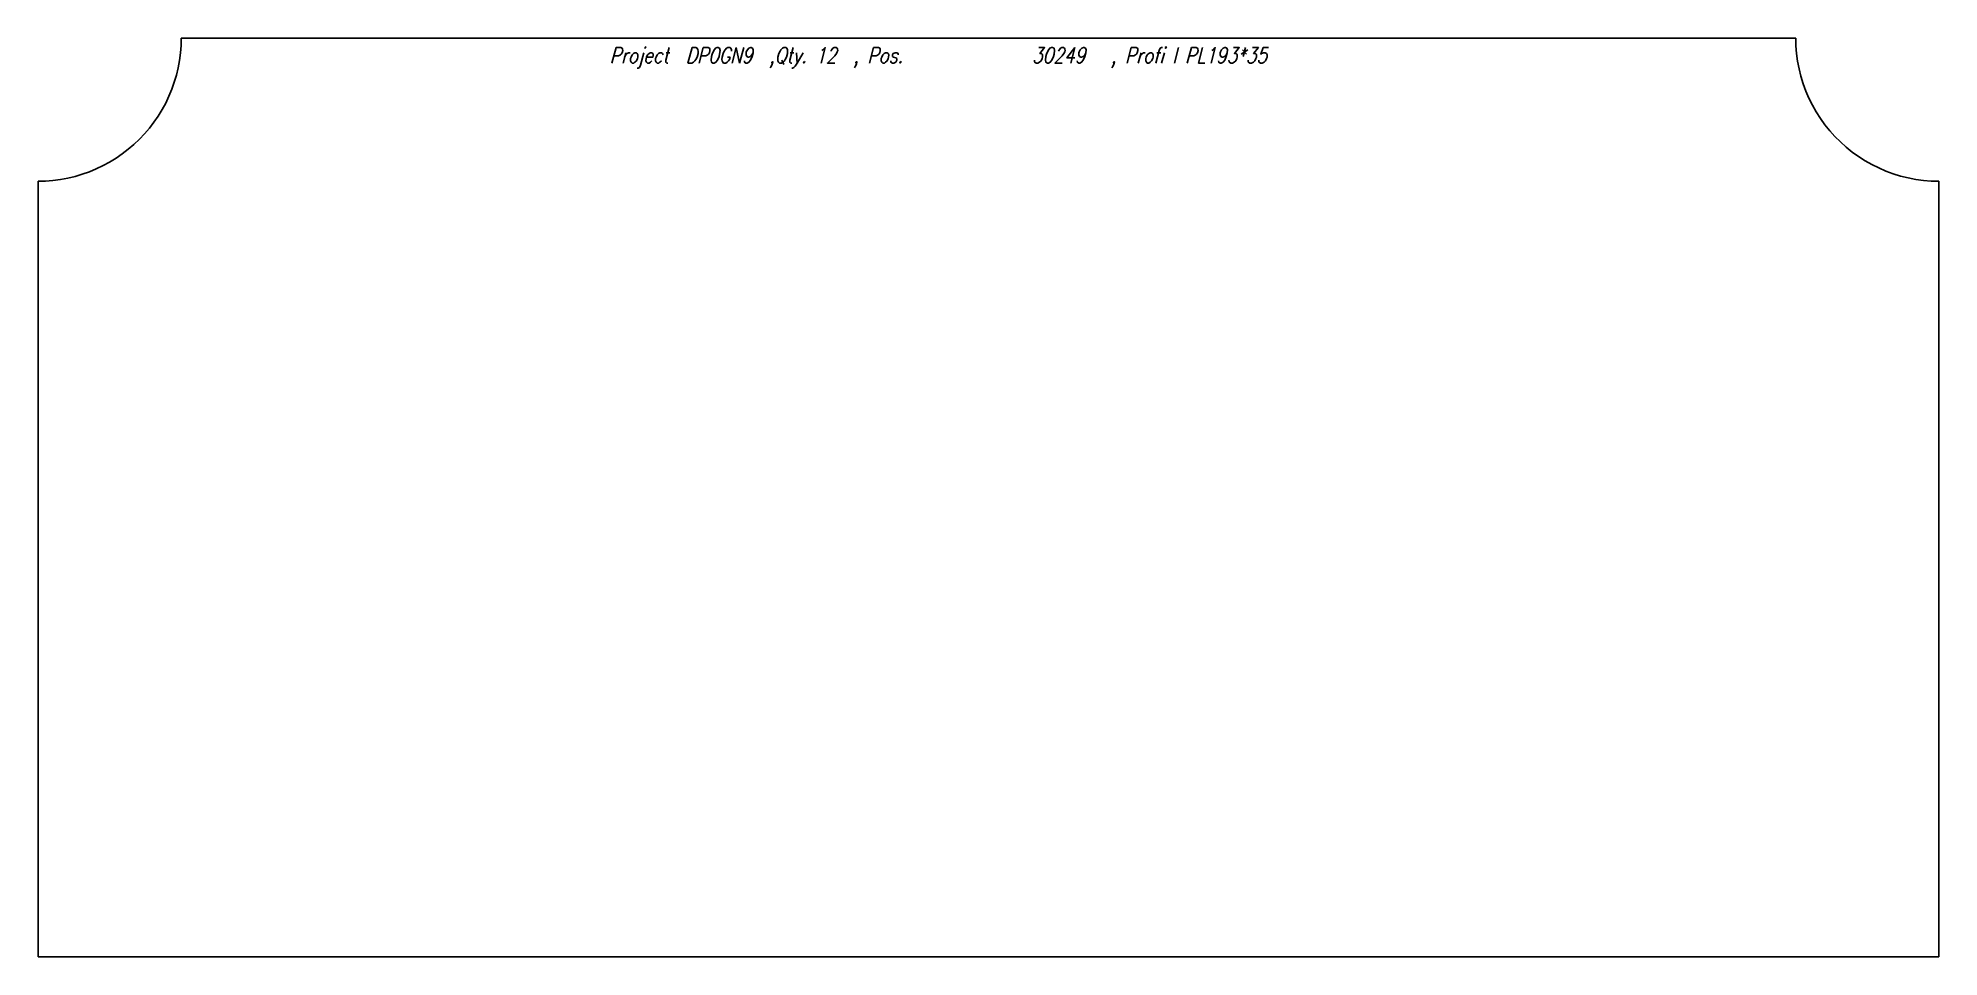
# Model space of a CAD drawing. Extents: x 0 to 398, y -96 to 96.
import ezdxf

# ---------------------------------------------------------------- set-up
doc = ezdxf.new("R2010")
doc.units = 0
doc.header["$LTSCALE"] = 10
doc.layers.add('TEILE', color=7, linetype='CONTINUOUS')
doc.layers.add('UNTERSCHRIFT', color=7, linetype='CONTINUOUS')
doc.styles.get("Standard").update_dxf_attribs({"font": 'ROMANS'})

msp = doc.modelspace()

# ---------------------------------------------------------------- linework, layer by layer
at = {"layer": 'TEILE', "color": 2}
for p, q in [((29.958885, 94.679932), (29.999998, 96.250008)), ((29.999998, 96.250008), (30, 96.25)), ((30, 96.25), (368, 96.25)), ((368, 96.25), (368.044006, 94.625839)), ((29.344429, 90.012657), (29.630651, 91.556969)), ((29.630651, 91.556969), (29.835655, 93.114159)), ((29.835655, 93.114159), (29.958885, 94.679932)), ((368.044006, 94.625839), (368.175842, 93.006432)), ((368.175842, 93.006432), (368.395203, 91.396545)), ((28.5317, 86.979492), (28.977776, 88.485428)), ((28.977776, 88.485428), (29.344429, 90.012657)), ((368.395203, 91.396545), (368.701416, 89.800888)), ((368.701416, 89.800888), (369.093506, 88.224152)), ((369.093506, 88.224152), (369.570435, 86.670959)), ((26.730202, 82.630295), (27.406368, 84.047913)), ((27.406368, 84.047913), (28.007416, 85.49897)), ((28.007416, 85.49897), (28.5317, 86.979492)), ((369.570435, 86.670959), (370.130676, 85.145859)), ((370.130676, 85.145859), (370.772736, 83.653328)), ((370.772736, 83.653328), (371.494629, 82.197754)), ((24.270517, 78.616447), (25.160124, 79.910835)), ((25.160124, 79.910835), (25.980768, 81.250008)), ((25.980768, 81.250008), (26.730202, 82.630295)), ((371.494629, 82.197754), (372.294312, 80.783386)), ((372.294312, 80.783386), (373.169312, 79.414383)), ((21.213211, 75.036804), (22.294353, 76.176086)), ((22.294353, 76.176086), (23.314388, 77.370392)), ((23.314388, 77.370392), (24.270517, 78.616447)), ((373.169312, 79.414383), (374.117188, 78.094772)), ((374.117188, 78.094772), (375.135162, 76.828415)), ((375.135162, 76.828415), (376.220123, 75.619019)), ((16.339184, 71.089882), (17.63357, 71.979492)), ((17.63357, 71.979492), (18.879622, 72.935623)), ((18.879622, 72.935623), (20.073929, 73.955658)), ((20.073929, 73.955658), (21.213211, 75.036804)), ((376.220123, 75.619019), (377.369049, 74.470131)), ((377.369049, 74.470131), (378.57843, 73.385132)), ((378.57843, 73.385132), (379.844788, 72.367203)), ((379.844788, 72.367203), (381.164398, 71.419327)), ((7.764575, 67.272217), (9.270515, 67.7183)), ((9.270515, 67.7183), (10.751046, 68.242584)), ((10.751046, 68.242584), (12.202108, 68.843636)), ((12.202108, 68.843636), (13.619724, 69.519806)), ((13.619724, 69.519806), (15.00001, 70.269234)), ((15.00001, 70.269234), (16.339184, 71.089882)), ((381.164398, 71.419327), (382.533386, 70.544281)), ((382.533386, 70.544281), (383.947754, 69.744637)), ((383.947754, 69.744637), (385.40332, 69.022736)), ((385.40332, 69.022736), (386.895874, 68.380692)), ((386.895874, 68.380692), (388.420959, 67.820396)), ((388.420959, 67.820396), (389.974182, 67.343491)), ((0, 66.25), (1.570077, 66.291107)), ((0, -96.25), (0, 66.25)), ((1.570077, 66.291107), (3.135853, 66.414337)), ((3.135853, 66.414337), (4.693035, 66.619347)), ((4.693035, 66.619347), (6.237354, 66.905563)), ((6.237354, 66.905563), (7.764575, 67.272217)), ((389.974182, 67.343491), (391.550903, 66.951378)), ((391.550903, 66.951378), (393.146545, 66.645195)), ((393.146545, 66.645195), (394.756439, 66.42585)), ((394.756439, 66.42585), (396.375854, 66.293983)), ((396.375854, 66.293983), (398, 66.249985)), ((398, 66.25), (398, -96.25)), ((398, 66.249985), (398, 66.25)), ((398, -96.25), (0, -96.25))]:
    msp.add_line(p, q, dxfattribs=at)

# ---------------------------------------------------------------- texts
at = {"layer": 'UNTERSCHRIFT', "color": 2, "oblique": 15, "width": 0.8}
for s, p in [('Project  DP0GN9  ,Qty. 12  , Pos. ', (119.700005, 91)), ('30249', (208.099991, 91)), ('  , Profi l PL193*35', (221.099991, 91))]:
    msp.add_text(s, height=3.25, dxfattribs=at).set_placement(p)

doc.saveas('drawing.dxf')
